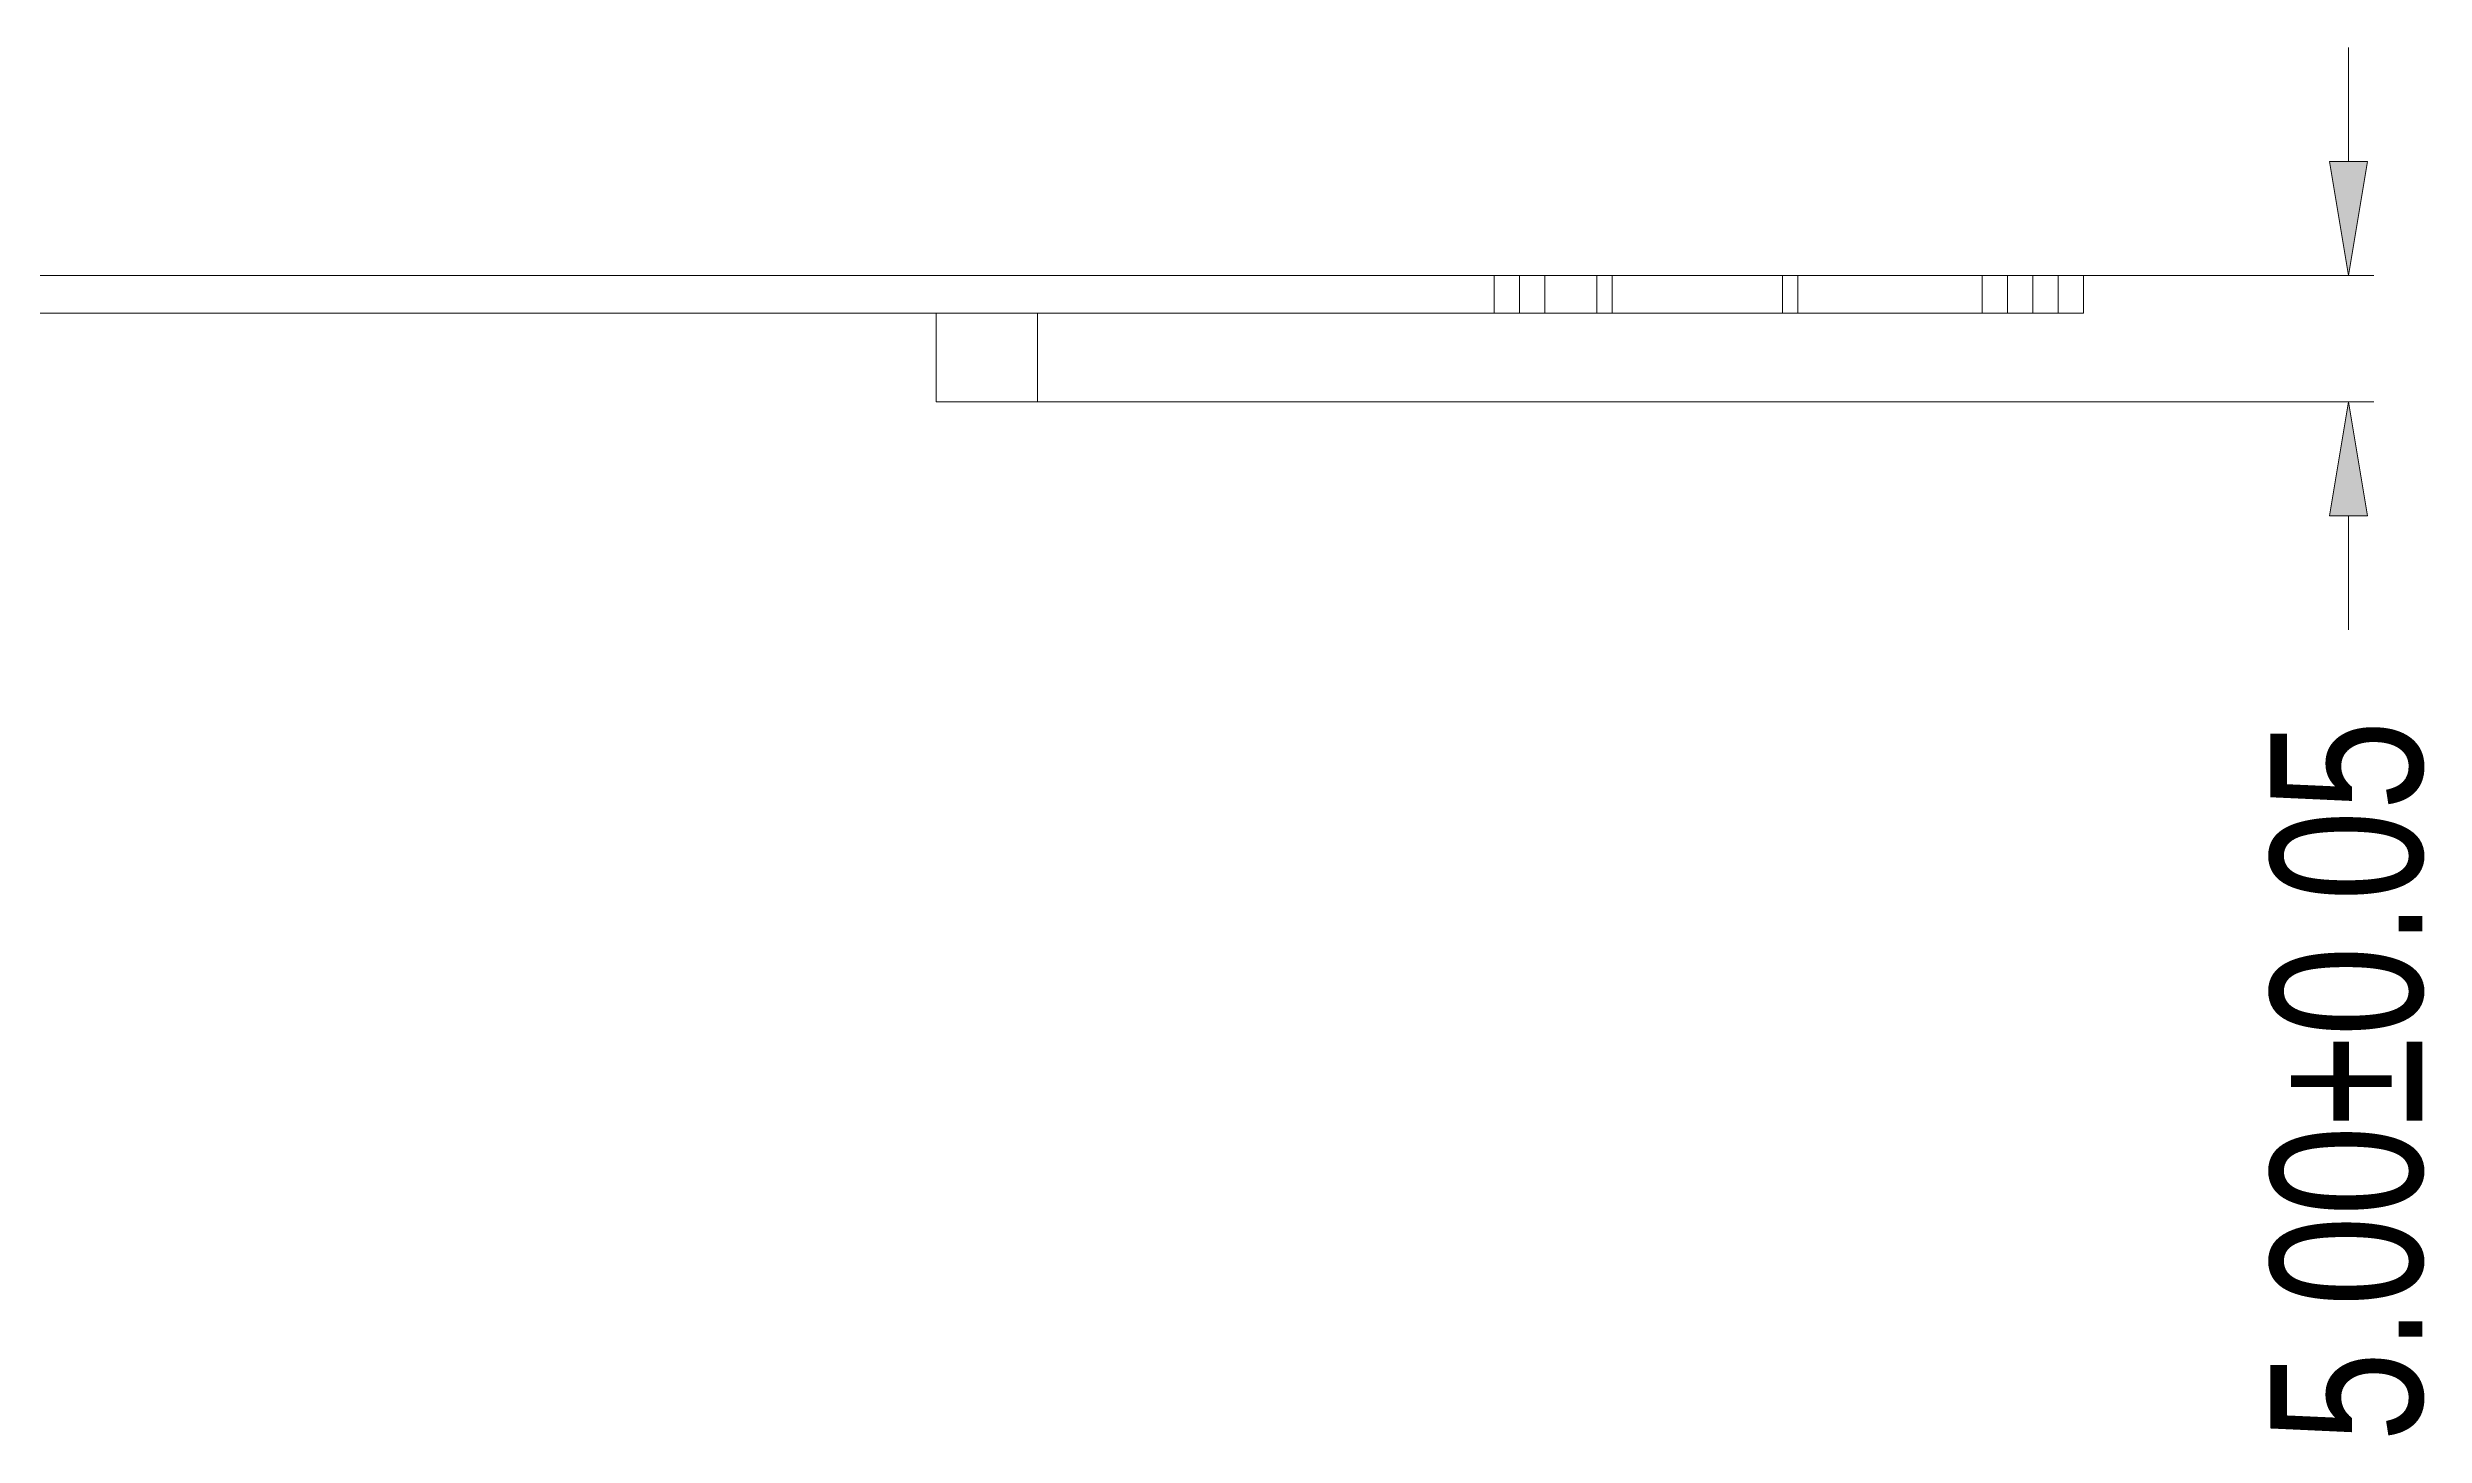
# Model space of a CAD drawing. Header units: millimetres. Extents: x 78 to 606, y -329 to -69.
# Drawn here: x 485.7 to 579.6, y -329.4 to -274.5 of the extents above; entities that cross this region are included whole.
import ezdxf

# ---------------------------------------------------------------- set-up
doc = ezdxf.new("R2010")
doc.units = ezdxf.units.MM
doc.header["$MEASUREMENT"] = 0
doc.layers.add('图层 1', color=7, linetype='Continuous', lineweight=0)

msp = doc.modelspace()

# ---------------------------------------------------------------- hatches: boundary and pattern name
at = {"layer": '图层 1', "true_color": 0x6ab82d, "transparency": 33554687}
h = msp.add_hatch(color=75, dxfattribs=at)
h.dxf.hatch_style = 2
h.paths.add_polyline_path([(575.818, -279.027), (577.318, -279.027), (576.568, -283.527)])
h = msp.add_hatch(color=75, dxfattribs=at)
h.dxf.hatch_style = 2
h.paths.add_polyline_path([(577.318, -293.027), (575.818, -293.027), (576.568, -288.527)])

# ---------------------------------------------------------------- linework, layer by layer
at = {"layer": '图层 1', "color": 75, "lineweight": 5, "true_color": 0x6ab82d}
for p, q in [((576.568, -279.027), (576.568, -274.527)), ((523.771, -283.527), (577.568, -283.527)), ((523.771, -288.527), (577.568, -288.527)), ((576.568, -293.027), (576.568, -297.527))]:
    msp.add_line(p, q, dxfattribs=at)
at = {"layer": '图层 1', "color": 18, "lineweight": 5, "true_color": 0x040000}
for p, q in [((128.936, -283.527), (566.097, -283.527)), ((542.818, -285.027), (542.818, -283.527)), ((543.818, -283.527), (543.818, -285.027)), ((544.818, -283.527), (544.818, -285.027)), ((546.869, -285.027), (546.869, -283.527)), ((547.48, -285.027), (547.48, -283.527)), ((554.198, -283.527), (554.198, -285.027)), ((554.808, -283.527), (554.808, -285.027)), ((562.097, -285.027), (562.097, -283.527)), ((563.097, -283.527), (563.097, -285.027)), ((564.097, -283.527), (564.097, -285.027)), ((565.097, -285.027), (565.097, -283.527)), ((566.097, -283.527), (566.097, -285.027)), ((128.936, -285.027), (566.097, -285.027)), ((520.771, -285.027), (520.771, -288.527)), ((524.771, -285.027), (524.771, -288.527)), ((520.771, -288.527), (524.771, -288.527))]:
    msp.add_line(p, q, dxfattribs=at)
at = {"layer": '图层 1', "color": 18, "lineweight": 0, "true_color": 0x040000}
for points in [[(575.818, -279.027), (577.318, -279.027), (576.568, -283.527), (576.568, -283.527)], [(577.318, -293.027), (575.818, -293.027), (576.568, -288.527), (576.568, -288.527)]]:
    msp.add_lwpolyline(points, close=True, dxfattribs=at)
at = {"layer": '图层 1'}
for points in [[(575.818, -279.027), (577.318, -279.027), (576.568, -283.527)], [(577.318, -293.027), (575.818, -293.027), (576.568, -288.527)]]:
    msp.add_lwpolyline(points, close=True, dxfattribs=at)

# ---------------------------------------------------------------- texts
at = {"layer": '图层 1', "insert": (579.568, -329.617), "char_height": 0.2, "attachment_point": 7, "rotation": 90}
msp.add_mtext('\\C75;\\c2996330;\\FAdobe Song Std L|b0|i0|c1;\\H6.000000;\\W0.800000;5.00±0.05', dxfattribs=at)

doc.saveas('drawing.dxf')
